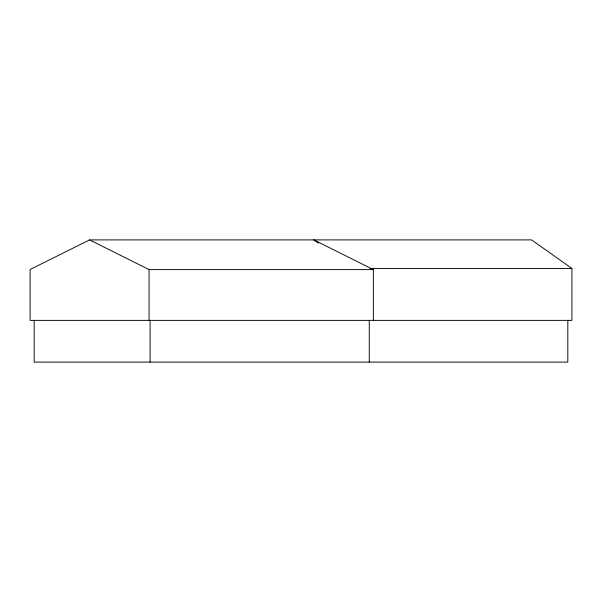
<?xml version="1.0" encoding="UTF-8"?>
<svg xmlns="http://www.w3.org/2000/svg" width="602" height="602" viewBox="0 0 602 602"><rect width="100%" height="100%" fill="white"/><g stroke="black" fill="none" stroke-linecap="round" stroke-linejoin="round"><path stroke-width="0.9" d="M89.585 239.897L30.1 269.508L30.1 320.377L571.9 320.377L571.9 268.454L531.611 239.897L89.585 239.897L149.07 269.598L373.36 269.598L373.36 320.377M370.117 268.454L571.9 268.454M373.353 269.598L313.875 239.897L318.435 243.125M567.814 320.377L567.814 362.103L34.179 362.103L34.179 320.377M369.267 320.377L369.267 362.103M150.101 320.377L150.101 362.103M149.07 269.598L149.07 320.377"/></g></svg>
